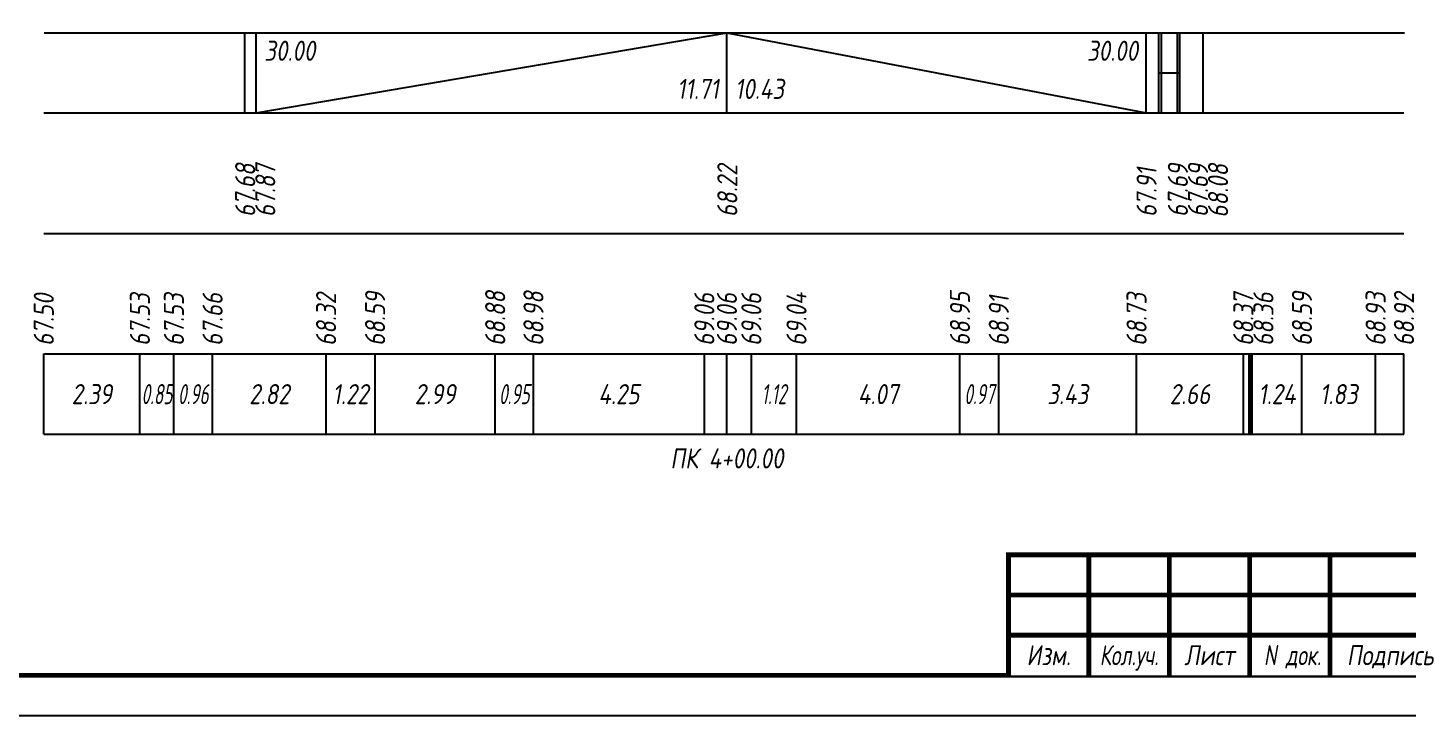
# Model space of a CAD drawing. Extents: x -717 to 1451, y -133302 to 233.
# Drawn here: x 77.9 to 249.6, y -6204.4 to -6118.8 of the extents above; entities that cross this region are included whole.
import ezdxf
from ezdxf.enums import TextEntityAlignment as Align

# ---------------------------------------------------------------- set-up
doc = ezdxf.new("R2010")
doc.units = 0
for name, color, linetype in [('Зарамочное оформление', 7, 'Continuous'), ('Код_510', 7, 'Continuous'), ('Код_516', 1, 'Continuous'), ('Подписи поперечников', 7, 'Continuous'), ('Таблица', 7, 'Continuous')]:
    doc.layers.add(name, color=color, linetype=linetype)
doc.styles.add('М', font='romand.shx', dxfattribs={"width": 0.8, "oblique": 10, "height": 2.5})

# ---------------------------------------------------------------- blocks, each defined once
blk = doc.blocks.new('Штамп')
at = {"linetype": 'Continuous'}
blk.add_wipeout([(199.95, -411.25), (384.95, -411.25), (384.95, -426.25), (199.95, -426.25)], dxfattribs=at).dxf.layer = 'Зарамочное оформление'
at = {"layer": 'Зарамочное оформление', "linetype": 'Continuous', "lineweight": -3, "const_width": 0.6, "flags": 128}
for points in [[(199.95, -426.25), (199.95, -411.25), (384.95, -411.25)], [(209.95, -411.25), (209.95, -426.25)], [(219.95, -411.25), (219.95, -426.25)], [(229.95, -411.25), (229.95, -426.25)], [(239.95, -411.25), (239.95, -426.25)], [(199.95, -416.25), (264.95, -416.25)], [(199.95, -421.25), (264.95, -421.25)]]:
    blk.add_lwpolyline(points, dxfattribs=at)
at = {"layer": 'Зарамочное оформление', "linetype": 'Continuous', "style": 'М', "oblique": 10}
for s, width, p in [('Изм.', 0.8, (204.95, -423.75)), ('Кол.уч.', 0.7, (214.95, -423.75)), ('Лист', 0.8, (224.95, -423.75)), ('N док.', 0.7, (235.28, -423.75)), ('Подпись', 0.8, (247.45, -423.75))]:
    blk.add_text(s, height=2.5, dxfattribs=dict(at, width=width)).set_placement(p, align=Align.MIDDLE_CENTER)
blk = doc.blocks.new('шифр')
blk.add_blockref('Штамп', (0, -5833))

msp = doc.modelspace()

# ---------------------------------------------------------------- linework, layer by layer
at = {"flags": 128}
msp.add_lwpolyline([(-30.054, -6204.421), (389.946, -6204.421), (389.946, -5907.421), (-30.054, -5907.421)], close=True, dxfattribs=at)
at = {"const_width": 0.6, "flags": 128}
msp.add_lwpolyline([(-10.054, -6199.421), (384.946, -6199.421), (384.946, -5912.421), (-10.054, -5912.421)], close=True, dxfattribs=at)
at = {"layer": 'Код_510'}
for p, q in [((79.946, -6169.421), (79.946, -6159.421)), ((91.904, -6169.421), (91.904, -6159.421)), ((96.136, -6169.421), (96.136, -6159.421)), ((100.947, -6169.421), (100.947, -6159.421)), ((115.065, -6169.421), (115.065, -6159.421)), ((121.161, -6169.421), (121.161, -6159.421)), ((136.1, -6169.421), (136.1, -6159.421)), ((140.863, -6169.421), (140.863, -6159.421)), ((162.117, -6169.421), (162.117, -6159.421)), ((164.92, -6169.421), (164.92, -6159.421)), ((167.969, -6169.421), (167.969, -6159.421)), ((173.58, -6169.421), (173.58, -6159.421)), ((193.914, -6169.421), (193.914, -6159.421)), ((198.75, -6169.421), (198.75, -6159.421)), ((215.883, -6169.421), (215.883, -6159.421)), ((229.169, -6169.421), (229.169, -6159.421)), ((229.89, -6169.421), (229.89, -6159.421)), ((230.114, -6169.421), (230.114, -6159.421)), ((230.243, -6169.421), (230.243, -6159.421)), ((236.46, -6169.421), (236.46, -6159.421)), ((245.619, -6169.421), (245.619, -6159.421)), ((249.148, -6169.421), (249.148, -6159.421))]:
    msp.add_line(p, q, dxfattribs=at)
at = {"layer": 'Код_516'}
for p, q in [((104.946, -6129.421), (104.946, -6119.421)), ((106.37, -6129.421), (106.37, -6119.421)), ((106.37, -6129.421), (164.92, -6119.421)), ((164.92, -6129.421), (164.92, -6119.421)), ((164.92, -6119.421), (217.073, -6129.421)), ((217.073, -6129.421), (217.073, -6119.421)), ((218.663, -6129.421), (218.663, -6119.421)), ((218.966, -6129.421), (218.966, -6119.421)), ((220.966, -6129.421), (220.966, -6119.421)), ((221.269, -6129.421), (221.269, -6119.421)), ((224.148, -6129.421), (224.148, -6119.421)), ((218.663, -6124.421), (218.966, -6124.421)), ((218.966, -6124.421), (220.966, -6124.421)), ((220.966, -6124.421), (221.269, -6124.421))]:
    msp.add_line(p, q, dxfattribs=at)
at = {"layer": 'Таблица'}
for p, q in [((80, -6119.421), (249.202, -6119.421)), ((79.946, -6129.421), (249.148, -6129.421)), ((79.946, -6144.421), (249.148, -6144.421)), ((79.946, -6159.421), (249.148, -6159.421)), ((79.946, -6169.421), (249.148, -6169.421))]:
    msp.add_line(p, q, dxfattribs=at)

# ---------------------------------------------------------------- texts
at = {"layer": 'Код_510', "style": 'М', "oblique": 10, "width": 0.8}
for s, p in [('68.32', (115.065, -6158.421)), ('68.59', (121.161, -6158.421)), ('68.88', (136.1, -6158.421)), ('68.98', (140.863, -6158.421)), ('68.95', (193.914, -6158.421)), ('68.73', (215.883, -6158.421)), ('68.37', (229.169, -6158.421)), ('68.59', (236.46, -6158.421)), ('68.93', (245.619, -6158.421)), ('68.92', (249.148, -6158.421)), ('67.50', (79.946, -6158.421)), ('67.53', (91.904, -6158.421)), ('67.53', (96.136, -6158.421)), ('67.66', (100.947, -6158.421)), ('69.06', (162.117, -6158.421)), ('69.06', (164.92, -6158.421)), ('69.06', (167.969, -6158.421)), ('69.04', (173.58, -6158.421)), ('68.91', (198.75, -6158.421)), ('68.36', (231.669, -6158.421))]:
    msp.add_text(s, height=2.5, rotation=90, dxfattribs=at).set_placement(p, align=Align.MIDDLE_LEFT)
at = {"layer": 'Код_510', "style": 'М', "oblique": 10}
for s, width, p in [('2.39', 0.8, (85.925, -6164.421)), ('0.85', 0.6, (94.02, -6164.421)), ('0.96', 0.6, (98.542, -6164.421)), ('2.82', 0.8, (108.006, -6164.421)), ('1.22', 0.8, (118.113, -6164.421)), ('2.99', 0.8, (128.631, -6164.421)), ('0.95', 0.6, (138.482, -6164.421)), ('4.25', 0.8, (151.49, -6164.421)), ('1.12', 0.6, (170.774, -6164.421)), ('4.07', 0.8, (183.747, -6164.421)), ('0.97', 0.6, (196.332, -6164.421)), ('3.43', 0.8, (207.316, -6164.421)), ('2.66', 0.8, (222.526, -6164.421)), ('1.24', 0.8, (233.351, -6164.421)), ('1.83', 0.8, (241.04, -6164.421))]:
    msp.add_text(s, height=2.5, dxfattribs=dict(at, width=width)).set_placement(p, align=Align.MIDDLE_CENTER)
at = {"layer": 'Код_516', "style": 'М', "oblique": 10, "width": 0.8}
msp.add_text('30.00', height=2.5, dxfattribs=at).set_placement((107.37, -6120.421), align=Align.TOP_LEFT)
msp.add_text('30.00', height=2.5, dxfattribs=at).set_placement((216.073, -6120.421), align=Align.TOP_RIGHT)
msp.add_text('11.71', height=2.5, dxfattribs=at).set_placement((163.92, -6128.421), align=Align.BOTTOM_RIGHT)
msp.add_text('10.43', height=2.5, dxfattribs=at).set_placement((165.92, -6128.421), align=Align.BOTTOM_LEFT)
for s, p in [('67.68', (105, -6142.371)), ('67.87', (107.5, -6142.371)), ('68.22', (164.974, -6142.371)), ('67.91', (217.127, -6142.371)), ('67.69', (221.02, -6142.371)), ('67.69', (223.52, -6142.371)), ('68.08', (226.022, -6142.45))]:
    msp.add_text(s, height=2.5, rotation=90, dxfattribs=at).set_placement(p, align=Align.MIDDLE_LEFT)
at = {"layer": 'Подписи поперечников', "style": 'М', "oblique": 10, "width": 0.8}
msp.add_text('ПК 4+00.00', height=2.5, dxfattribs=at).set_placement((164.92, -6174.421), align=Align.BOTTOM_CENTER)

# ---------------------------------------------------------------- next in the draw order: block references
msp.add_blockref('шифр', (0, 59.829))

doc.saveas('drawing.dxf')
